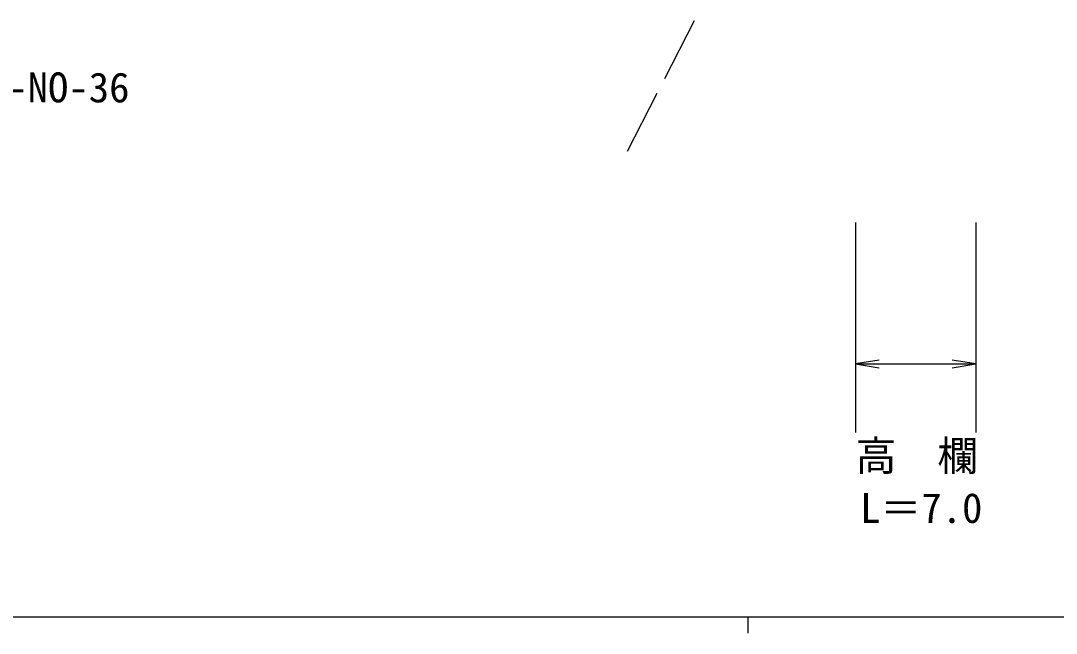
# Model space of a CAD drawing. Units: millimetres, scale not verified. Extents: x 40000 to 680000, y 20000 to 380000.
# Drawn here: x 223478 to 286881, y 204000 to 241531 of the extents above; entities that cross this region are included whole.
import ezdxf
from ezdxf.enums import TextEntityAlignment as Align

# ---------------------------------------------------------------- set-up
doc = ezdxf.new("R2010")
doc.units = ezdxf.units.MM
doc.header["$LTSCALE"] = 1000
for name, color, linetype, lineweight in [('M-BGD', 7, 'Continuous', 25), ('M-STR-STR3', 7, 'Continuous', 25), ('M-STR-STRC', 7, 'Continuous', 25), ('M-TTL-BAND', 7, 'Continuous', 25)]:
    doc.layers.add(name, color=color, linetype=linetype, lineweight=lineweight)
doc.styles.add('ＭＳ ゴシック', font='')
doc.styles.get('ＭＳ ゴシック').set_extended_font_data('MS Gothic')

# ---------------------------------------------------------------- blocks, each defined once
blk = doc.blocks.new('open_arrow')
at = {"color": 0, "linetype": 'Continuous', "lineweight": -2}
blk.add_lwpolyline([(7.5, 1.25), (0, 0), (7.5, -1.25)], dxfattribs=at)

msp = doc.modelspace()

# ---------------------------------------------------------------- linework, layer by layer
at = {"layer": 'M-BGD'}
for p, q in [((264705, 241531), (262888, 237967)), ((262434, 237076), (260617, 233514))]:
    msp.add_line(p, q, dxfattribs=at)
at = {"layer": 'M-STR-STR3'}
for p, q in [((274591, 229176), (274591, 216310)), ((281950, 229176), (281950, 216310)), ((274591, 220502), (281950, 220502))]:
    msp.add_line(p, q, dxfattribs=at)
at = {"layer": 'M-TTL-BAND'}
for p, q in [((40000, 205000), (579000, 205000)), ((268000, 205000), (268000, 204000))]:
    msp.add_line(p, q, dxfattribs=at)

# ---------------------------------------------------------------- block references
at = {"layer": 'M-STR-STR3', "xscale": 193, "yscale": 193}
msp.add_blockref('open_arrow', (274591, 220502), dxfattribs=at)
at = {"layer": 'M-STR-STR3', "xscale": 193, "yscale": 193, "rotation": 180}
msp.add_blockref('open_arrow', (281950, 220502), dxfattribs=at)

# ---------------------------------------------------------------- texts
at = {"layer": 'M-STR-STR3', "style": 'ＭＳ ゴシック'}
for s, p in [('高\u3000欄', (274593, 213409)), ('L＝7.0', (274871, 210213))]:
    msp.add_text(s, height=1833, dxfattribs=at).set_placement(p, align=Align.BOTTOM_LEFT)
at = {"layer": 'M-STR-STRC', "style": 'ＭＳ ゴシック'}
msp.add_text('警戒-NO-36', height=1833, dxfattribs=at).set_placement((217655, 235978), align=Align.BOTTOM_LEFT)

doc.saveas('drawing.dxf')
